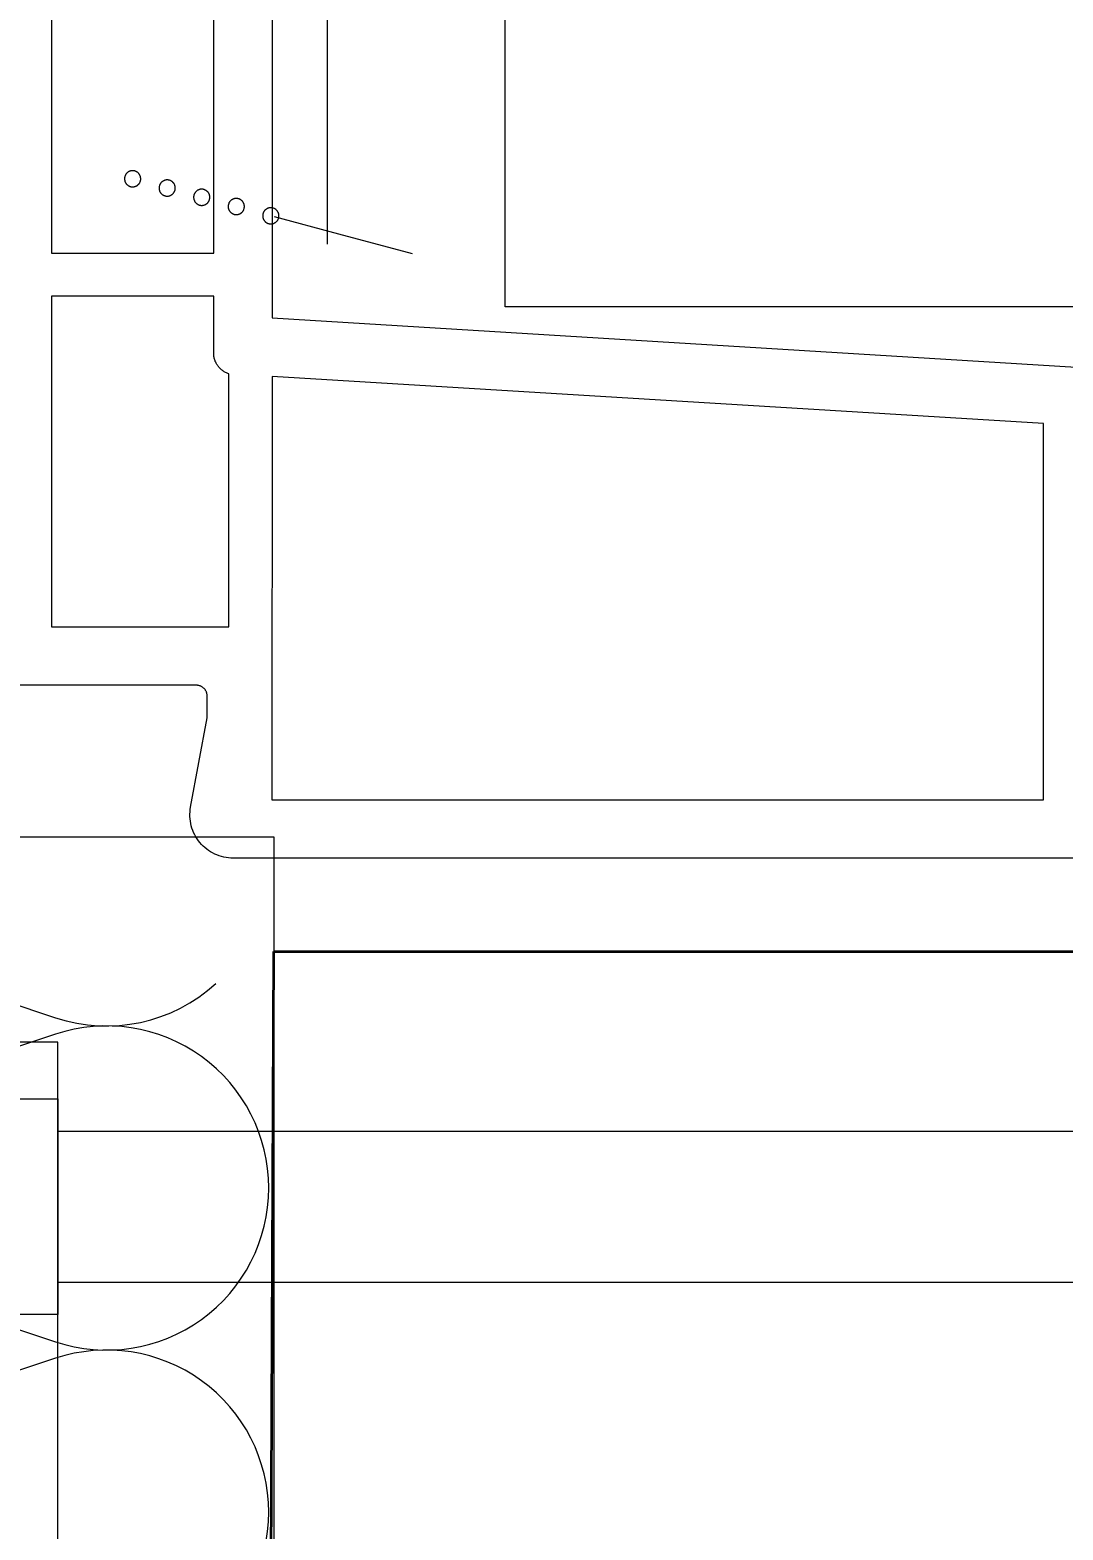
# Model space of a CAD drawing. Header units: centimetres. Extents: x 16433 to 114398, y -50094 to -12305.
# Drawn here: x 66736.22 to 66741, y -38825.93 to -38818.99 of the extents above; entities that cross this region are included whole.
import ezdxf

# ---------------------------------------------------------------- set-up
doc = ezdxf.new("R2010")
doc.units = ezdxf.units.CM
doc.header["$LTSCALE"] = 0.5
doc.layers.get('0').update_dxf_attribs({"linetype": 'CONTINUOUS'})
doc.layers.get('DEFPOINTS').update_dxf_attribs({"linetype": 'CONTINUOUS'})
doc.layers.add('0-Coupe A.3', color=7, linetype='CONTINUOUS')
doc.styles.add('Helvetica', font='')
doc.styles.get('Helvetica').set_extended_font_data('Helvetica')
doc.dimstyles.new('IS', dxfattribs={"dimtxt": 10.08724, "dimasz": 5.007446, "dimexe": 2, "dimexo": 10, "dimgap": 3, "dimtad": 1, "dimdec": 1, "dimtxsty": 'Helvetica', "dimblk": 'DOT', "dimblk1": 'DOT', "dimblk2": 'DOT', "dimcen": 0, "dimdle": 10, "dimazin": 0, "dimtfac": 0.8, "dimtdec": 1, "dimtix": 1, "dimtmove": 0, "dimatfit": 0, "dimldrblk": 'VW_FILLEDARROW-1', "dimfxl": 10, "dimfxlon": 1, "dimfrac": 2, "dimtolj": 1, "dimarcsym": 0})

# ---------------------------------------------------------------- blocks, each defined once
blk = doc.blocks.new('_DOT')
at = {"color": 0, "linetype": 'ByBlock', "lineweight": -2}
blk.add_line((-0.5, 0), (-1, 0), dxfattribs=at)
at = {"color": 0, "linetype": 'ByBlock', "const_width": 0.5}
blk.add_lwpolyline([(-0.25, 0, 1), (0.25, 0, 1)], format="xyb", close=True, dxfattribs=at)
blk = doc.blocks.new('*D3404')
at = {"layer": '0-Coupe A.3', "color": 0, "linetype": 'Continuous', "lineweight": -2, "transparency": 16777216}
for p, q in [((66681.6511, -38608.3763), (66669.6511, -38608.3763)), ((66671.6511, -38818.2969), (66671.6511, -38613.3838)), ((66681.6511, -38823.3044), (66669.6511, -38823.3044))]:
    blk.add_line(p, q, dxfattribs=at)
at = {"layer": 'DEFPOINTS', "color": 0, "linetype": 'Continuous', "transparency": 16777216}
for p in [(66671.6511, -38608.3763), (66750.4511, -38608.3763), (66707.1511, -38823.3044)]:
    blk.add_point(p, dxfattribs=at)
at = {"layer": '0-Coupe A.3', "color": 0, "linetype": 'Continuous', "lineweight": -2, "transparency": 16777216, "xscale": 5.007446289062499, "yscale": 5.007446289062499, "zscale": 5.007446289062499}
for p, rotation in [((66671.6511, -38608.3763), 90), ((66671.6511, -38823.3044), 270)]:
    blk.add_blockref('_DOT', p, dxfattribs=dict(at, rotation=rotation))
at = {"layer": '0-Coupe A.3', "color": 0, "linetype": 'Continuous', "lineweight": 13, "transparency": 16777216, "insert": (66664.8684, -38715.8404), "char_height": 7.56543, "attachment_point": 5, "rotation": 90, "style": 'Helvetica'}
blk.add_mtext('\\A1;215', dxfattribs=at)
blk = doc.blocks.new('VW_FILLEDARROW-1')
at = {"color": 0, "linetype": 'Continuous', "lineweight": 5, "flags": 128}
blk.add_lwpolyline([(-1.9969, 0.5351), (0, 0), (-1.9969, -0.5351)], close=True, dxfattribs=at)
blk = doc.blocks.new('Groupe-360-1')
at = {"color": 7, "linetype": 'Continuous', "lineweight": 5}
for points in [[(10617.5191, -46945.394, 0), (10617.4927, -46945.7469, 0)], [(10617.4927, -46945.7469, 0), (10617.4697, -46946.054, 0)], [(10617.4801, -46946.0356, 0), (10617.4783, -46946.0351, 0), (10617.4766, -46946.0347, 0), (10617.4748, -46946.0343, 0), (10617.4729, -46946.034, 0), (10617.4711, -46946.0339, 0), (10617.4693, -46946.0338, 0), (10617.4674, -46946.0338, 0), (10617.4656, -46946.0339, 0), (10617.4638, -46946.0341, 0), (10617.4619, -46946.0343, 0), (10617.4601, -46946.0347, 0), (10617.4583, -46946.0352, 0), (10617.4566, -46946.0357, 0), (10617.4549, -46946.0363, 0), (10617.4532, -46946.037, 0), (10617.4515, -46946.0378, 0), (10617.4499, -46946.0387, 0), (10617.4483, -46946.0396, 0), (10617.4468, -46946.0407, 0), (10617.4453, -46946.0418, 0), (10617.4439, -46946.0429, 0), (10617.4425, -46946.0442, 0), (10617.4412, -46946.0455, 0), (10617.44, -46946.0468, 0), (10617.4388, -46946.0483, 0), (10617.4377, -46946.0498, 0), (10617.4367, -46946.0513, 0), (10617.4358, -46946.0529, 0), (10617.4349, -46946.0545, 0), (10617.4341, -46946.0562, 0), (10617.4334, -46946.0579, 0), (10617.4328, -46946.0596, 0), (10617.4323, -46946.0614, 0), (10617.4318, -46946.0631, 0), (10617.4315, -46946.065, 0), (10617.4312, -46946.0668, 0), (10617.431, -46946.0686, 0), (10617.4309, -46946.0704, 0), (10617.4309, -46946.0723, 0), (10617.431, -46946.0741, 0), (10617.4312, -46946.076, 0), (10617.4315, -46946.0778, 0), (10617.4319, -46946.0796, 0), (10617.4323, -46946.0814, 0), (10617.4329, -46946.0831, 0), (10617.4335, -46946.0849, 0), (10617.4342, -46946.0866, 0), (10617.435, -46946.0882, 0), (10617.4359, -46946.0898, 0), (10617.4368, -46946.0914, 0), (10617.4378, -46946.0929, 0), (10617.4389, -46946.0944, 0), (10617.4401, -46946.0958, 0), (10617.4413, -46946.0972, 0), (10617.4426, -46946.0985, 0), (10617.444, -46946.0997, 0), (10617.4454, -46946.1009, 0), (10617.4469, -46946.102, 0), (10617.4485, -46946.103, 0), (10617.45, -46946.1039, 0), (10617.4517, -46946.1048, 0), (10617.4533, -46946.1056, 0), (10617.455, -46946.1063, 0), (10617.4568, -46946.1069, 0), (10617.4585, -46946.1074, 0), (10617.4603, -46946.1079, 0), (10617.4621, -46946.1082, 0), (10617.4639, -46946.1085, 0), (10617.4658, -46946.1087, 0), (10617.4676, -46946.1088, 0), (10617.4695, -46946.1088, 0), (10617.4713, -46946.1087, 0), (10617.4731, -46946.1085, 0), (10617.4749, -46946.1082, 0), (10617.4767, -46946.1078, 0), (10617.4785, -46946.1074, 0), (10617.4803, -46946.1068, 0), (10617.482, -46946.1062, 0), (10617.4837, -46946.1055, 0), (10617.4854, -46946.1047, 0), (10617.487, -46946.1039, 0), (10617.4886, -46946.1029, 0), (10617.4901, -46946.1019, 0), (10617.4916, -46946.1008, 0), (10617.493, -46946.0996, 0), (10617.4944, -46946.0984, 0), (10617.4957, -46946.0971, 0), (10617.4969, -46946.0957, 0), (10617.4981, -46946.0943, 0), (10617.4992, -46946.0928, 0), (10617.5002, -46946.0913, 0), (10617.5011, -46946.0897, 0), (10617.502, -46946.088, 0), (10617.5028, -46946.0864, 0), (10617.5035, -46946.0847, 0), (10617.5041, -46946.0829, 0), (10617.5046, -46946.0812, 0), (10617.505, -46946.0794, 0), (10617.5054, -46946.0776, 0), (10617.5057, -46946.0758, 0), (10617.5058, -46946.0739, 0), (10617.5059, -46946.0721, 0), (10617.5059, -46946.0703, 0), (10617.5058, -46946.0684, 0), (10617.5056, -46946.0666, 0), (10617.5054, -46946.0648, 0), (10617.505, -46946.063, 0), (10617.5046, -46946.0612, 0), (10617.504, -46946.0594, 0), (10617.5034, -46946.0577, 0), (10617.5027, -46946.056, 0), (10617.5019, -46946.0543, 0), (10617.501, -46946.0527, 0), (10617.5001, -46946.0511, 0), (10617.499, -46946.0496, 0), (10617.4979, -46946.0481, 0), (10617.4968, -46946.0467, 0), (10617.4955, -46946.0453, 0), (10617.4942, -46946.044, 0), (10617.4929, -46946.0428, 0), (10617.4914, -46946.0416, 0), (10617.49, -46946.0406, 0), (10617.4884, -46946.0395, 0), (10617.4868, -46946.0386, 0), (10617.4852, -46946.0377, 0), (10617.4835, -46946.0369, 0), (10617.4818, -46946.0362, 0), (10617.4801, -46946.0356, 0)], [(10617.4678, -46946.2007, 0), (10617.466, -46946.2002, 0), (10617.4642, -46946.1997, 0), (10617.4624, -46946.1994, 0), (10617.4606, -46946.1991, 0), (10617.4588, -46946.1989, 0), (10617.4569, -46946.1988, 0), (10617.4551, -46946.1988, 0), (10617.4532, -46946.1989, 0), (10617.4514, -46946.1991, 0), (10617.4496, -46946.1994, 0), (10617.4478, -46946.1998, 0), (10617.446, -46946.2002, 0), (10617.4442, -46946.2007, 0), (10617.4425, -46946.2014, 0), (10617.4408, -46946.2021, 0), (10617.4391, -46946.2029, 0), (10617.4375, -46946.2037, 0), (10617.436, -46946.2047, 0), (10617.4344, -46946.2057, 0), (10617.4329, -46946.2068, 0), (10617.4315, -46946.208, 0), (10617.4302, -46946.2092, 0), (10617.4289, -46946.2105, 0), (10617.4276, -46946.2119, 0), (10617.4265, -46946.2133, 0), (10617.4254, -46946.2148, 0), (10617.4244, -46946.2163, 0), (10617.4234, -46946.2179, 0), (10617.4226, -46946.2195, 0), (10617.4218, -46946.2212, 0), (10617.4211, -46946.2229, 0), (10617.4205, -46946.2246, 0), (10617.4199, -46946.2264, 0), (10617.4195, -46946.2282, 0), (10617.4191, -46946.23, 0), (10617.4189, -46946.2318, 0), (10617.4187, -46946.2337, 0), (10617.4186, -46946.2355, 0), (10617.4186, -46946.2373, 0), (10617.4187, -46946.2392, 0), (10617.4189, -46946.241, 0), (10617.4192, -46946.2428, 0), (10617.4195, -46946.2446, 0), (10617.42, -46946.2464, 0), (10617.4205, -46946.2482, 0), (10617.4211, -46946.2499, 0), (10617.4218, -46946.2516, 0), (10617.4226, -46946.2533, 0), (10617.4235, -46946.2549, 0), (10617.4245, -46946.2565, 0), (10617.4255, -46946.258, 0), (10617.4266, -46946.2595, 0), (10617.4278, -46946.2609, 0), (10617.429, -46946.2622, 0), (10617.4303, -46946.2635, 0), (10617.4317, -46946.2648, 0), (10617.4331, -46946.2659, 0), (10617.4346, -46946.267, 0), (10617.4361, -46946.2681, 0), (10617.4377, -46946.269, 0), (10617.4393, -46946.2699, 0), (10617.441, -46946.2706, 0), (10617.4427, -46946.2713, 0), (10617.4444, -46946.272, 0), (10617.4462, -46946.2725, 0), (10617.448, -46946.2729, 0), (10617.4498, -46946.2733, 0), (10617.4516, -46946.2736, 0), (10617.4534, -46946.2737, 0), (10617.4553, -46946.2738, 0), (10617.4571, -46946.2738, 0), (10617.4589, -46946.2737, 0), (10617.4608, -46946.2735, 0), (10617.4626, -46946.2733, 0), (10617.4644, -46946.2729, 0), (10617.4662, -46946.2724, 0), (10617.4679, -46946.2719, 0), (10617.4697, -46946.2713, 0), (10617.4714, -46946.2706, 0), (10617.473, -46946.2698, 0), (10617.4747, -46946.2689, 0), (10617.4762, -46946.268, 0), (10617.4778, -46946.2669, 0), (10617.4792, -46946.2658, 0), (10617.4807, -46946.2647, 0), (10617.482, -46946.2634, 0), (10617.4833, -46946.2621, 0), (10617.4846, -46946.2607, 0), (10617.4857, -46946.2593, 0), (10617.4868, -46946.2578, 0), (10617.4878, -46946.2563, 0), (10617.4888, -46946.2547, 0), (10617.4896, -46946.2531, 0), (10617.4904, -46946.2514, 0), (10617.4911, -46946.2497, 0), (10617.4917, -46946.248, 0), (10617.4923, -46946.2462, 0), (10617.4927, -46946.2444, 0), (10617.4931, -46946.2426, 0), (10617.4933, -46946.2408, 0), (10617.4935, -46946.239, 0), (10617.4936, -46946.2371, 0), (10617.4936, -46946.2353, 0), (10617.4935, -46946.2335, 0), (10617.4933, -46946.2316, 0), (10617.493, -46946.2298, 0), (10617.4927, -46946.228, 0), (10617.4922, -46946.2262, 0), (10617.4917, -46946.2245, 0), (10617.491, -46946.2227, 0), (10617.4903, -46946.221, 0), (10617.4895, -46946.2194, 0), (10617.4887, -46946.2178, 0), (10617.4877, -46946.2162, 0), (10617.4867, -46946.2147, 0), (10617.4856, -46946.2132, 0), (10617.4844, -46946.2118, 0), (10617.4832, -46946.2104, 0), (10617.4819, -46946.2091, 0), (10617.4805, -46946.2079, 0), (10617.4791, -46946.2067, 0), (10617.4776, -46946.2056, 0), (10617.4761, -46946.2046, 0), (10617.4745, -46946.2036, 0), (10617.4729, -46946.2028, 0), (10617.4712, -46946.202, 0), (10617.4695, -46946.2013, 0), (10617.4678, -46946.2007, 0)], [(10617.4554, -46946.3657, 0), (10617.4537, -46946.3652, 0), (10617.4519, -46946.3648, 0), (10617.4501, -46946.3644, 0), (10617.4482, -46946.3641, 0), (10617.4464, -46946.364, 0), (10617.4446, -46946.3639, 0), (10617.4427, -46946.3639, 0), (10617.4409, -46946.364, 0), (10617.4391, -46946.3642, 0), (10617.4372, -46946.3644, 0), (10617.4354, -46946.3648, 0), (10617.4337, -46946.3653, 0), (10617.4319, -46946.3658, 0), (10617.4302, -46946.3664, 0), (10617.4285, -46946.3671, 0), (10617.4268, -46946.3679, 0), (10617.4252, -46946.3688, 0), (10617.4236, -46946.3697, 0), (10617.4221, -46946.3708, 0), (10617.4206, -46946.3719, 0), (10617.4192, -46946.373, 0), (10617.4178, -46946.3743, 0), (10617.4165, -46946.3756, 0), (10617.4153, -46946.377, 0), (10617.4141, -46946.3784, 0), (10617.413, -46946.3799, 0), (10617.412, -46946.3814, 0), (10617.4111, -46946.383, 0), (10617.4102, -46946.3846, 0), (10617.4094, -46946.3863, 0), (10617.4087, -46946.388, 0), (10617.4081, -46946.3897, 0), (10617.4076, -46946.3915, 0), (10617.4071, -46946.3933, 0), (10617.4068, -46946.3951, 0), (10617.4065, -46946.3969, 0), (10617.4063, -46946.3987, 0), (10617.4063, -46946.4005, 0), (10617.4063, -46946.4024, 0), (10617.4064, -46946.4042, 0), (10617.4065, -46946.4061, 0), (10617.4068, -46946.4079, 0), (10617.4072, -46946.4097, 0), (10617.4076, -46946.4115, 0), (10617.4082, -46946.4132, 0), (10617.4088, -46946.415, 0), (10617.4095, -46946.4167, 0), (10617.4103, -46946.4183, 0), (10617.4112, -46946.4199, 0), (10617.4121, -46946.4215, 0), (10617.4131, -46946.423, 0), (10617.4142, -46946.4245, 0), (10617.4154, -46946.4259, 0), (10617.4167, -46946.4273, 0), (10617.418, -46946.4286, 0), (10617.4193, -46946.4298, 0), (10617.4208, -46946.431, 0), (10617.4222, -46946.4321, 0), (10617.4238, -46946.4331, 0), (10617.4254, -46946.434, 0), (10617.427, -46946.4349, 0), (10617.4286, -46946.4357, 0), (10617.4303, -46946.4364, 0), (10617.4321, -46946.437, 0), (10617.4338, -46946.4375, 0), (10617.4356, -46946.438, 0), (10617.4374, -46946.4383, 0), (10617.4393, -46946.4386, 0), (10617.4411, -46946.4388, 0), (10617.4429, -46946.4389, 0), (10617.4448, -46946.4389, 0), (10617.4466, -46946.4388, 0), (10617.4484, -46946.4386, 0), (10617.4503, -46946.4383, 0), (10617.4521, -46946.4379, 0), (10617.4538, -46946.4375, 0), (10617.4556, -46946.437, 0), (10617.4573, -46946.4363, 0), (10617.459, -46946.4356, 0), (10617.4607, -46946.4348, 0), (10617.4623, -46946.434, 0), (10617.4639, -46946.433, 0), (10617.4654, -46946.432, 0), (10617.4669, -46946.4309, 0), (10617.4683, -46946.4297, 0), (10617.4697, -46946.4285, 0), (10617.471, -46946.4272, 0), (10617.4722, -46946.4258, 0), (10617.4734, -46946.4244, 0), (10617.4745, -46946.4229, 0), (10617.4755, -46946.4214, 0), (10617.4764, -46946.4198, 0), (10617.4773, -46946.4181, 0), (10617.4781, -46946.4165, 0), (10617.4788, -46946.4148, 0), (10617.4794, -46946.413, 0), (10617.4799, -46946.4113, 0), (10617.4804, -46946.4095, 0), (10617.4807, -46946.4077, 0), (10617.481, -46946.4059, 0), (10617.4812, -46946.404, 0), (10617.4812, -46946.4022, 0), (10617.4812, -46946.4004, 0), (10617.4811, -46946.3985, 0), (10617.481, -46946.3967, 0), (10617.4807, -46946.3949, 0), (10617.4803, -46946.3931, 0), (10617.4799, -46946.3913, 0), (10617.4793, -46946.3895, 0), (10617.4787, -46946.3878, 0), (10617.478, -46946.3861, 0), (10617.4772, -46946.3844, 0), (10617.4763, -46946.3828, 0), (10617.4754, -46946.3812, 0), (10617.4744, -46946.3797, 0), (10617.4733, -46946.3782, 0), (10617.4721, -46946.3768, 0), (10617.4708, -46946.3754, 0), (10617.4695, -46946.3741, 0), (10617.4682, -46946.3729, 0), (10617.4667, -46946.3718, 0), (10617.4653, -46946.3707, 0), (10617.4637, -46946.3696, 0), (10617.4622, -46946.3687, 0), (10617.4605, -46946.3678, 0), (10617.4589, -46946.3671, 0), (10617.4572, -46946.3664, 0), (10617.4554, -46946.3657, 0)], [(10617.4431, -46946.5308, 0), (10617.4413, -46946.5303, 0), (10617.4395, -46946.5298, 0), (10617.4377, -46946.5295, 0), (10617.4359, -46946.5292, 0), (10617.4341, -46946.529, 0), (10617.4322, -46946.5289, 0), (10617.4304, -46946.5289, 0), (10617.4286, -46946.529, 0), (10617.4267, -46946.5292, 0), (10617.4249, -46946.5295, 0), (10617.4231, -46946.5299, 0), (10617.4213, -46946.5303, 0), (10617.4196, -46946.5308, 0), (10617.4178, -46946.5315, 0), (10617.4161, -46946.5322, 0), (10617.4145, -46946.533, 0), (10617.4128, -46946.5338, 0), (10617.4113, -46946.5348, 0), (10617.4097, -46946.5358, 0), (10617.4083, -46946.5369, 0), (10617.4068, -46946.5381, 0), (10617.4055, -46946.5393, 0), (10617.4042, -46946.5406, 0), (10617.403, -46946.542, 0), (10617.4018, -46946.5434, 0), (10617.4007, -46946.5449, 0), (10617.3997, -46946.5464, 0), (10617.3987, -46946.548, 0), (10617.3979, -46946.5497, 0), (10617.3971, -46946.5513, 0), (10617.3964, -46946.553, 0), (10617.3958, -46946.5548, 0), (10617.3952, -46946.5565, 0), (10617.3948, -46946.5583, 0), (10617.3944, -46946.5601, 0), (10617.3942, -46946.5619, 0), (10617.394, -46946.5638, 0), (10617.3939, -46946.5656, 0), (10617.3939, -46946.5674, 0), (10617.394, -46946.5693, 0), (10617.3942, -46946.5711, 0), (10617.3945, -46946.5729, 0), (10617.3948, -46946.5747, 0), (10617.3953, -46946.5765, 0), (10617.3958, -46946.5783, 0), (10617.3965, -46946.58, 0), (10617.3972, -46946.5817, 0), (10617.398, -46946.5834, 0), (10617.3988, -46946.585, 0), (10617.3998, -46946.5866, 0), (10617.4008, -46946.5881, 0), (10617.4019, -46946.5896, 0), (10617.4031, -46946.591, 0), (10617.4043, -46946.5924, 0), (10617.4056, -46946.5937, 0), (10617.407, -46946.5949, 0), (10617.4084, -46946.596, 0), (10617.4099, -46946.5971, 0), (10617.4114, -46946.5982, 0), (10617.413, -46946.5991, 0), (10617.4146, -46946.6, 0), (10617.4163, -46946.6007, 0), (10617.418, -46946.6014, 0), (10617.4197, -46946.6021, 0), (10617.4215, -46946.6026, 0), (10617.4233, -46946.603, 0), (10617.4251, -46946.6034, 0), (10617.4269, -46946.6037, 0), (10617.4287, -46946.6038, 0), (10617.4306, -46946.6039, 0), (10617.4324, -46946.6039, 0), (10617.4343, -46946.6038, 0), (10617.4361, -46946.6036, 0), (10617.4379, -46946.6034, 0), (10617.4397, -46946.603, 0), (10617.4415, -46946.6025, 0), (10617.4433, -46946.602, 0), (10617.445, -46946.6014, 0), (10617.4467, -46946.6007, 0), (10617.4484, -46946.5999, 0), (10617.45, -46946.599, 0), (10617.4516, -46946.5981, 0), (10617.4531, -46946.597, 0), (10617.4546, -46946.5959, 0), (10617.456, -46946.5948, 0), (10617.4573, -46946.5935, 0), (10617.4586, -46946.5922, 0), (10617.4599, -46946.5908, 0), (10617.461, -46946.5894, 0), (10617.4621, -46946.5879, 0), (10617.4631, -46946.5864, 0), (10617.4641, -46946.5848, 0), (10617.4649, -46946.5832, 0), (10617.4657, -46946.5815, 0), (10617.4664, -46946.5798, 0), (10617.467, -46946.5781, 0), (10617.4676, -46946.5763, 0), (10617.468, -46946.5745, 0), (10617.4684, -46946.5727, 0), (10617.4686, -46946.5709, 0), (10617.4688, -46946.5691, 0), (10617.4689, -46946.5673, 0), (10617.4689, -46946.5654, 0), (10617.4688, -46946.5636, 0), (10617.4686, -46946.5617, 0), (10617.4683, -46946.5599, 0), (10617.468, -46946.5581, 0), (10617.4675, -46946.5563, 0), (10617.467, -46946.5546, 0), (10617.4664, -46946.5528, 0), (10617.4657, -46946.5511, 0), (10617.4649, -46946.5495, 0), (10617.464, -46946.5479, 0), (10617.463, -46946.5463, 0), (10617.462, -46946.5448, 0), (10617.4609, -46946.5433, 0), (10617.4597, -46946.5419, 0), (10617.4585, -46946.5405, 0), (10617.4572, -46946.5392, 0), (10617.4558, -46946.538, 0), (10617.4544, -46946.5368, 0), (10617.4529, -46946.5357, 0), (10617.4514, -46946.5347, 0), (10617.4498, -46946.5338, 0), (10617.4482, -46946.5329, 0), (10617.4465, -46946.5321, 0), (10617.4448, -46946.5314, 0), (10617.4431, -46946.5308, 0)], [(10617.4307, -46946.6958, 0), (10617.429, -46946.6953, 0), (10617.4272, -46946.6949, 0), (10617.4254, -46946.6945, 0), (10617.4236, -46946.6942, 0), (10617.4217, -46946.6941, 0), (10617.4199, -46946.694, 0), (10617.4181, -46946.694, 0), (10617.4162, -46946.6941, 0), (10617.4144, -46946.6943, 0), (10617.4126, -46946.6945, 0), (10617.4108, -46946.6949, 0), (10617.409, -46946.6954, 0), (10617.4072, -46946.6959, 0), (10617.4055, -46946.6965, 0), (10617.4038, -46946.6972, 0), (10617.4021, -46946.698, 0), (10617.4005, -46946.6989, 0), (10617.3989, -46946.6998, 0), (10617.3974, -46946.7009, 0), (10617.3959, -46946.702, 0), (10617.3945, -46946.7031, 0), (10617.3931, -46946.7044, 0), (10617.3918, -46946.7057, 0), (10617.3906, -46946.7071, 0), (10617.3894, -46946.7085, 0), (10617.3884, -46946.71, 0), (10617.3873, -46946.7115, 0), (10617.3864, -46946.7131, 0), (10617.3855, -46946.7147, 0), (10617.3847, -46946.7164, 0), (10617.384, -46946.7181, 0), (10617.3834, -46946.7198, 0), (10617.3829, -46946.7216, 0), (10617.3825, -46946.7234, 0), (10617.3821, -46946.7252, 0), (10617.3818, -46946.727, 0), (10617.3817, -46946.7288, 0), (10617.3816, -46946.7307, 0), (10617.3816, -46946.7325, 0), (10617.3817, -46946.7343, 0), (10617.3819, -46946.7362, 0), (10617.3821, -46946.738, 0), (10617.3825, -46946.7398, 0), (10617.383, -46946.7416, 0), (10617.3835, -46946.7433, 0), (10617.3841, -46946.7451, 0), (10617.3848, -46946.7468, 0), (10617.3856, -46946.7484, 0), (10617.3865, -46946.75, 0), (10617.3874, -46946.7516, 0), (10617.3885, -46946.7531, 0), (10617.3896, -46946.7546, 0), (10617.3907, -46946.756, 0), (10617.392, -46946.7574, 0), (10617.3933, -46946.7587, 0), (10617.3946, -46946.7599, 0), (10617.3961, -46946.7611, 0), (10617.3976, -46946.7622, 0), (10617.3991, -46946.7632, 0), (10617.4007, -46946.7642, 0), (10617.4023, -46946.765, 0), (10617.404, -46946.7658, 0), (10617.4057, -46946.7665, 0), (10617.4074, -46946.7671, 0), (10617.4092, -46946.7676, 0), (10617.4109, -46946.7681, 0), (10617.4128, -46946.7684, 0), (10617.4146, -46946.7687, 0), (10617.4164, -46946.7689, 0), (10617.4182, -46946.769, 0), (10617.4201, -46946.769, 0), (10617.4219, -46946.7689, 0), (10617.4238, -46946.7687, 0), (10617.4256, -46946.7684, 0), (10617.4274, -46946.768, 0), (10617.4292, -46946.7676, 0), (10617.4309, -46946.7671, 0), (10617.4327, -46946.7664, 0), (10617.4344, -46946.7657, 0), (10617.436, -46946.7649, 0), (10617.4376, -46946.7641, 0), (10617.4392, -46946.7631, 0), (10617.4407, -46946.7621, 0), (10617.4422, -46946.761, 0), (10617.4436, -46946.7598, 0), (10617.445, -46946.7586, 0), (10617.4463, -46946.7573, 0), (10617.4475, -46946.7559, 0), (10617.4487, -46946.7545, 0), (10617.4498, -46946.753, 0), (10617.4508, -46946.7515, 0), (10617.4517, -46946.7499, 0), (10617.4526, -46946.7483, 0), (10617.4534, -46946.7466, 0), (10617.4541, -46946.7449, 0), (10617.4547, -46946.7431, 0), (10617.4552, -46946.7414, 0), (10617.4557, -46946.7396, 0), (10617.456, -46946.7378, 0), (10617.4563, -46946.736, 0), (10617.4565, -46946.7341, 0), (10617.4566, -46946.7323, 0), (10617.4566, -46946.7305, 0), (10617.4565, -46946.7286, 0), (10617.4563, -46946.7268, 0), (10617.456, -46946.725, 0), (10617.4556, -46946.7232, 0), (10617.4552, -46946.7214, 0), (10617.4546, -46946.7196, 0), (10617.454, -46946.7179, 0), (10617.4533, -46946.7162, 0), (10617.4525, -46946.7145, 0), (10617.4516, -46946.7129, 0), (10617.4507, -46946.7113, 0), (10617.4497, -46946.7098, 0), (10617.4486, -46946.7083, 0), (10617.4474, -46946.7069, 0), (10617.4462, -46946.7056, 0), (10617.4449, -46946.7043, 0), (10617.4435, -46946.703, 0), (10617.4421, -46946.7019, 0), (10617.4406, -46946.7008, 0), (10617.4391, -46946.6997, 0), (10617.4375, -46946.6988, 0), (10617.4358, -46946.6979, 0), (10617.4342, -46946.6972, 0), (10617.4325, -46946.6965, 0), (10617.4307, -46946.6958, 0)]]:
    blk.add_polyline3d(points, dxfattribs=at)
blk = doc.blocks.new('Groupe-363-1')
at = {"color": 7, "linetype": 'Continuous', "lineweight": 5}
for points in [[(10617.9318, -46945.9779, 0), (10616.7096, -46936.3307, 0)], [(10618.9926, -46938.1437, 0), (10620.3881, -46945.5127, 0), (10620.4216, -46945.6896, 0), (10620.4233, -46945.7004, 0), (10620.4245, -46945.7113, 0), (10620.425, -46945.7223, 0), (10620.425, -46945.7332, 0), (10620.4243, -46945.7442, 0), (10620.4231, -46945.7551, 0), (10620.4212, -46945.7659, 0), (10620.4188, -46945.7766, 0), (10620.4158, -46945.7871, 0), (10620.4122, -46945.7975, 0), (10620.408, -46945.8076, 0), (10620.4033, -46945.8175, 0), (10620.3981, -46945.8271, 0), (10620.3923, -46945.8365, 0), (10620.3861, -46945.8455, 0), (10620.3793, -46945.8541, 0), (10620.3721, -46945.8624, 0), (10620.3645, -46945.8702, 0), (10620.3564, -46945.8776, 0), (10620.348, -46945.8846, 0), (10620.3391, -46945.8911, 0), (10620.33, -46945.8971, 0), (10620.3205, -46945.9026, 0), (10620.3107, -46945.9076, 0), (10620.3007, -46945.912, 0), (10620.2904, -46945.9158, 0), (10620.28, -46945.9191, 0), (10620.2693, -46945.9219, 0), (10620.2586, -46945.924, 0), (10620.2477, -46945.9255, 0), (10620.2368, -46945.9265, 0), (10620.2259, -46945.9268, 0), (10619.8053, -46945.9285, 0), (10619.707, -46945.9471, 0), (10619.7046, -46945.9476, 0), (10619.7022, -46945.9482, 0), (10619.6999, -46945.949, 0), (10619.6976, -46945.9498, 0), (10619.6954, -46945.9508, 0), (10619.6932, -46945.9519, 0), (10619.691, -46945.9531, 0), (10619.6889, -46945.9544, 0), (10619.6869, -46945.9558, 0), (10619.685, -46945.9572, 0), (10619.6831, -46945.9588, 0), (10619.6813, -46945.9605, 0), (10619.6796, -46945.9623, 0), (10619.678, -46945.9641, 0), (10619.6764, -46945.966, 0), (10619.675, -46945.968, 0), (10619.6737, -46945.9701, 0), (10619.6724, -46945.9722, 0), (10619.6713, -46945.9744, 0), (10619.6703, -46945.9766, 0), (10619.6694, -46945.9789, 0), (10619.6686, -46945.9812, 0), (10619.6679, -46945.9836, 0), (10619.6674, -46945.986, 0), (10619.6669, -46945.9884, 0), (10619.6666, -46945.9908, 0), (10619.6664, -46945.9933, 0), (10619.6663, -46945.9957, 0), (10619.6664, -46945.9982, 0), (10619.6665, -46946.0006, 0), (10619.6668, -46946.0031, 0), (10619.6672, -46946.0055, 0), (10619.6709, -46946.0251, 0), (10619.8495, -46946.9684, 0)], [(10613.7937, -46946.7616, 0), (10617.9318, -46945.9779, 0)], [(10618.1975, -46945.9276, 0), (10620.1228, -46945.563, 0), (10619.4585, -46942.0553, 0), (10617.748, -46942.3793, 0), (10618.1975, -46945.9276, 0)], [(10617.8837, -46946.2618, 0), (10618.0233, -46946.9987, 0), (10619.5266, -46946.714, 0), (10619.4912, -46946.5273, 0), (10619.4484, -46946.3014, 0), (10619.374, -46945.9083, 0), (10618.2231, -46946.1263, 0), (10618.2225, -46946.1302, 0), (10618.2218, -46946.1341, 0), (10618.221, -46946.138, 0), (10618.22, -46946.1418, 0), (10618.2188, -46946.1456, 0), (10618.2175, -46946.1493, 0), (10618.2161, -46946.153, 0), (10618.2145, -46946.1566, 0), (10618.2127, -46946.1602, 0), (10618.2109, -46946.1637, 0), (10618.2089, -46946.1671, 0), (10618.2067, -46946.1704, 0), (10618.2044, -46946.1736, 0), (10618.202, -46946.1768, 0), (10618.1995, -46946.1798, 0), (10618.1969, -46946.1828, 0), (10618.1941, -46946.1856, 0), (10618.1913, -46946.1884, 0), (10618.1883, -46946.191, 0), (10618.1852, -46946.1935, 0), (10618.182, -46946.1958, 0), (10618.1788, -46946.1981, 0), (10618.1754, -46946.2002, 0), (10618.172, -46946.2022, 0), (10618.1685, -46946.204, 0), (10618.1649, -46946.2057, 0), (10618.1613, -46946.2073, 0), (10618.1576, -46946.2087, 0), (10618.1539, -46946.2099, 0), (10618.1501, -46946.2111, 0), (10618.1462, -46946.212, 0), (10618.1424, -46946.2128, 0), (10617.8837, -46946.2618, 0)], [(10617.6872, -46946.299, 0), (10615.3291, -46946.7456, 0), (10615.4687, -46947.4825, 0), (10617.8268, -46947.0359, 0), (10617.6872, -46946.299, 0)]]:
    blk.add_polyline3d(points, dxfattribs=at)
at = {"color": 7}
blk.add_blockref('Groupe-360-1', (0, 0), dxfattribs=at)
blk = doc.blocks.new('Groupe-369-1')
at = {"color": 7, "linetype": 'Continuous', "lineweight": 5}
blk.add_line((10410.7837, -46984.9478), (10617.5488, -46945.7909), dxfattribs=at)
blk.add_polyline3d([(10620.2653, -46942.1773, 0), (10620.2653, -46942.1773, 0)], dxfattribs=at)
at = {"color": 7}
blk.add_blockref('Groupe-363-1', (0, 0), dxfattribs=at)
blk = doc.blocks.new('Groupe-370-1')
at = {"color": 7, "linetype": 'Continuous', "lineweight": 5, "flags": 128}
for points in [[(10621.7655, -46946.8022), (10621.6665, -46946.2792), (10622.6469, -46946.0936), (10622.746, -46946.6165)], [(10622.0314, -46946.9549), (10621.9943, -46946.7588), (10622.5172, -46946.6598), (10622.5543, -46946.8559)]]:
    blk.add_lwpolyline(points, close=True, dxfattribs=at)
blk = doc.blocks.new('Groupe-372-1')
at = {"color": 7, "linetype": 'Continuous', "lineweight": 5, "flags": 128}
blk.add_lwpolyline([(10621.8139, -46946.2513), (10620.6974, -46940.3561), (10621.3852, -46940.2259), (10622.5016, -46946.1211)], close=True, dxfattribs=at)
at = {"color": 7}
blk.add_blockref('Groupe-370-1', (0, 0), dxfattribs=at)
blk = doc.blocks.new('Groupe-377-1')
at = {"color": 7, "linetype": 'Continuous', "lineweight": 13, "flags": 128}
for points in [[(10624.2474, -46945.8013, 0.511611), (10623.3645, -46944.9645, 0.511611), (10622.8487, -46946.0661), (10623.8876, -46947.9325, -0.511611)], [(10622.489, -46948.1973), (10622.7736, -46946.0804, 0.511611), (10621.8907, -46945.2436, 0.511611), (10621.3749, -46946.3453), (10622.4138, -46948.2116, -0.511611)], [(10621.233, -46946.8558), (10621.2998, -46946.3595, 0.271598), (10621.0065, -46945.6596)]]:
    blk.add_lwpolyline(points, format="xyb", dxfattribs=at)

msp = doc.modelspace()

# ---------------------------------------------------------------- linework, layer by layer
at = {"layer": '0-Coupe A.3', "color": 7, "linetype": 'Continuous', "lineweight": 35, "flags": 128}
msp.add_lwpolyline([(66298.27, -38830.3471), (66737.3175, -38830.3471), (66737.3485, -38823.252), (66745.6364, -38823.252), (66750.5024, -38836.2453), (66757.3133, -38839.3713), (66761.2312, -38839.3713), (66751.7827, -38839.3713), (66973.6514, -38839.3713), (66973.6514, -38838.4763), (66973.6527, -38838.4763), (66973.6527, -38825.352), (66973.6524, -38825.352), (66973.6524, -38817.752), (66993.6511, -38817.752)], dxfattribs=at)
at = {"layer": '0-Coupe A.3', "color": 7, "linetype": 'Continuous', "lineweight": 13, "flags": 128}
msp.add_lwpolyline([(66969.6312, -38818.2689), (66969.6312, -38822.1689), (66746.8831, -38822.1689), (66746.8831, -38820.2689), (66738.419, -38820.2689), (66738.419, -38818.2689)], close=True, dxfattribs=at)
at = {"layer": '0-Coupe A.3', "color": 7, "linetype": 'Continuous', "lineweight": 5, "flags": 128}
msp.add_lwpolyline([(66737.3485, -38830.3471), (66736.3485, -38830.3471), (66736.3485, -38823.6724), (66732.9243, -38823.6724), (66732.9243, -38822.7224), (66737.3485, -38822.7224)], close=True, dxfattribs=at)

# ---------------------------------------------------------------- block references
at = {"layer": '0-Coupe A.3', "color": 7, "rotation": 259.2764052561336}
for name in ['Groupe-369-1', 'Groupe-377-1', 'Groupe-372-1']:
    msp.add_blockref(name, (114839.1566, -37123.1143), dxfattribs=at)

# ---------------------------------------------------------------- dimensions: what is measured, and where the dimension line sits
at = {"layer": '0-Coupe A.3', "color": 7, "linetype": 'Continuous', "lineweight": 13}
dim = msp.add_linear_dim(base=(66671.6511, -38608.3763), p1=(66707.1511, -38823.3044), p2=(66750.4511, -38608.3763), angle=270, dimstyle='IS', override={"dimtxt": 7.56543, "dimdec": 0, "dimpost": '<>', "dimtxsty": 'Helvetica', "dimtmove": 2}, dxfattribs=at)
dim.commit()
dim.dimension.update_dxf_attribs({"geometry": '*D3404', "text_midpoint": (66664.8684, -38715.8404)})

doc.saveas('drawing.dxf')
